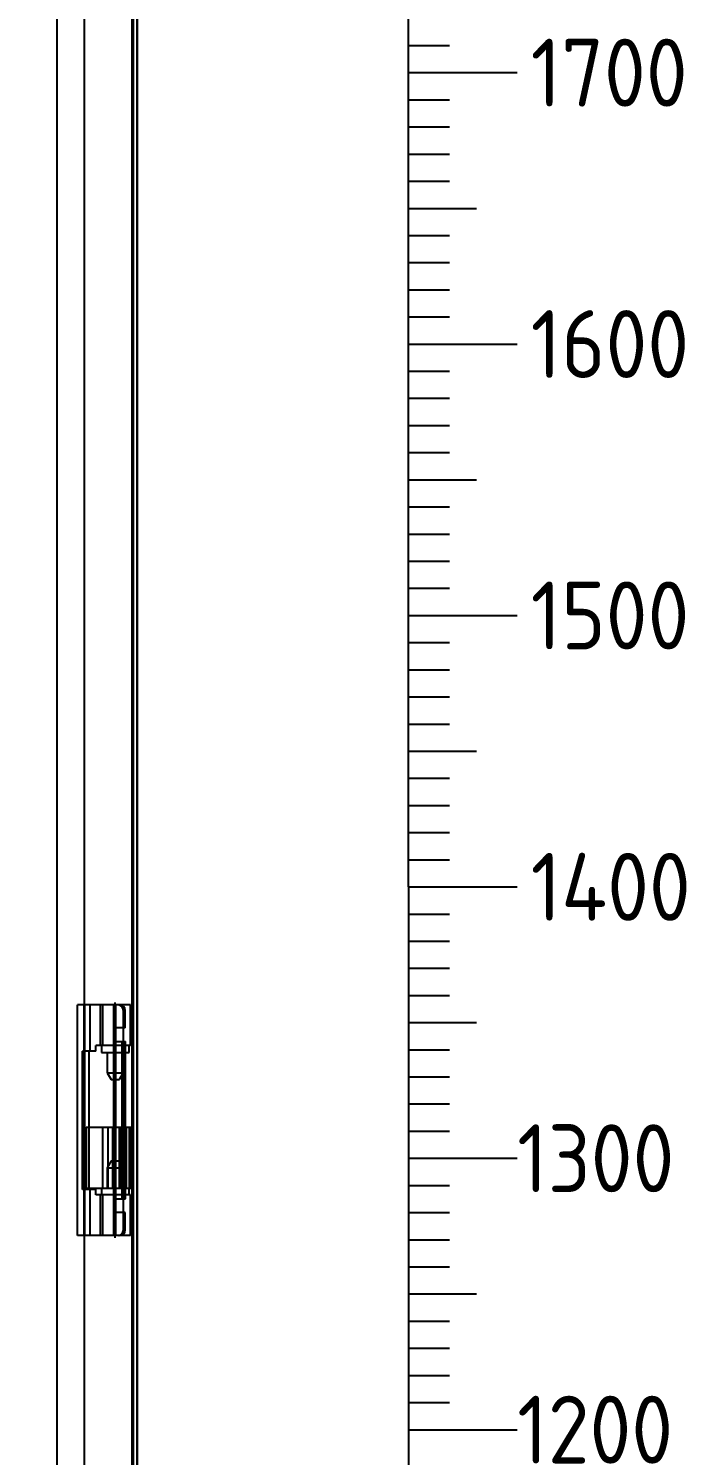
# Model space of a CAD drawing. Header units: millimetres. Extents: x 0 to 69574, y -5 to 41746.
# Drawn here: x 39962 to 40204, y 19959 to 20485 of the extents above; entities that cross this region are included whole.
import ezdxf
from ezdxf.enums import TextEntityAlignment as Align

# ---------------------------------------------------------------- set-up
doc = ezdxf.new("R2010")
doc.units = ezdxf.units.MM
doc.set_wipeout_variables(frame=1)
doc.layers.add('! NO PLOT !', color=7, linetype='Continuous', true_color=0xff75dd, plot=False)
doc.layers.add('000-PI-ORMAR', color=2, linetype='Continuous')
doc.styles.add('PI0', font='isocpeur.ttf', dxfattribs={"width": 0.9})

# ---------------------------------------------------------------- blocks, each defined once
blk = doc.blocks.new('skala_2300')
for p, q in [((0, 1400), (0, 2300)), ((0, 1710), (15, 1710)), ((0, 1700), (40, 1700)), ((0, 1690), (15, 1690)), ((0, 1680), (15, 1680)), ((0, 1670), (15, 1670)), ((0, 1660), (15, 1660)), ((0, 1650), (25, 1650)), ((0, 1640), (15, 1640)), ((0, 1630), (15, 1630)), ((0, 1620), (15, 1620)), ((0, 1610), (15, 1610)), ((0, 1600), (40, 1600)), ((0, 1590), (15, 1590)), ((0, 1580), (15, 1580)), ((0, 1570), (15, 1570)), ((0, 1560), (15, 1560)), ((0, 1550), (25, 1550)), ((0, 1540), (15, 1540)), ((0, 1530), (15, 1530)), ((0, 1520), (15, 1520)), ((0, 1510), (15, 1510)), ((0, 1500), (40, 1500)), ((0, 1490), (15, 1490)), ((0, 1480), (15, 1480)), ((0, 1470), (15, 1470)), ((0, 1460), (15, 1460)), ((0, 1450), (25, 1450)), ((0, 1440), (15, 1440)), ((0, 1430), (15, 1430)), ((0, 1420), (15, 1420)), ((0, 1410), (15, 1410)), ((0, 1400), (40, 1400)), ((0, 1400), (0, 540)), ((0, 1400), (40, 1400)), ((0, 1390), (15, 1390)), ((0, 1380), (15, 1380)), ((0, 1370), (15, 1370)), ((0, 1360), (15, 1360)), ((0, 1350), (25, 1350)), ((0, 1340), (15, 1340)), ((0, 1330), (15, 1330)), ((0, 1320), (15, 1320)), ((0, 1310), (15, 1310)), ((0, 1300), (40, 1300)), ((0, 1290), (15, 1290)), ((0, 1280), (15, 1280)), ((0, 1270), (15, 1270)), ((0, 1260), (15, 1260)), ((0, 1250), (25, 1250)), ((0, 1240), (15, 1240)), ((0, 1230), (15, 1230)), ((0, 1220), (15, 1220)), ((0, 1210), (15, 1210)), ((0, 1200), (40, 1200)), ((0, 1200), (40, 1200)), ((0, 1200), (40, 1200))]:
    blk.add_line(p, q)
at = {"style": 'PI0', "width": 0.9}
for s, p in [('1700', (44.97, 1700)), ('1600', (44.97, 1600)), ('1500', (44.97, 1500)), ('1400', (44.97, 1400)), ('1300', (40, 1300)), ('1200', (40, 1200))]:
    blk.add_text(s, height=25, dxfattribs=at).set_placement(p, align=Align.MIDDLE_LEFT)

msp = doc.modelspace()

# ---------------------------------------------------------------- block references
msp.add_blockref('skala_2300', (40101.672, 18768.904))

# ---------------------------------------------------------------- wipeouts: each hides what was drawn before it
msp.add_wipeout([(39609.684, 20761.404), (40000.172, 20761.404), (39999.684, 18778.904), (39609.672, 18776.904)]).dxf.layer = '000-PI-ORMAR'

# ---------------------------------------------------------------- next in the draw order: linework, layer by layer
at = {"layer": '! NO PLOT !'}
for p, q in [((39982.184, 18788.404), (39982.184, 20749.904)), ((39972.184, 18803.404), (39972.184, 20734.904))]:
    msp.add_line(p, q, dxfattribs=at)
at = {"layer": '000-PI-ORMAR'}
for p, q in [((39999.684, 20759.404), (39999.684, 18778.904)), ((40000.172, 20761.404), (40000.172, 18776.904)), ((40001.672, 20761.404), (40001.672, 18776.904)), ((40001.684, 18776.904), (40001.684, 20761.404)), ((40001.684, 18776.904), (40001.684, 20761.404)), ((39993.577, 20096.554), (39993.577, 20126.254)), ((39979.684, 20040.404), (39979.684, 20125.404)), ((39999.127, 20125.404), (39979.684, 20125.404)), ((39982.167, 20108.404), (39982.167, 20125.404)), ((39982.372, 20040.404), (39982.372, 20125.404)), ((39984.265, 20108.404), (39984.265, 20125.404)), ((39988.027, 20125.404), (39988.027, 20110.404)), ((39988.94, 20110.404), (39988.94, 20125.404)), ((39993.048, 20040.404), (39993.048, 20125.404)), ((39993.577, 20110.404), (39993.577, 20125.404)), ((39993.795, 20040.404), (39993.795, 20125.404)), ((39996.555, 20123.404), (39997.202, 20123.404)), ((39996.555, 20042.404), (39996.555, 20123.404)), ((39997.202, 20116.904), (39997.202, 20123.404)), ((39999.127, 20110.404), (39999.127, 20125.404)), ((39997.202, 20116.904), (39993.048, 20116.904)), ((39996.559, 20048.904), (39996.559, 20116.904)), ((39999.127, 20110.404), (39986.363, 20110.404)), ((39986.363, 20108.404), (39986.363, 20110.404)), ((39988.477, 20110.404), (39988.477, 20107.904)), ((39993.048, 20111.904), (39997.283, 20111.904)), ((39996.13, 20053.904), (39996.13, 20111.904)), ((39996.849, 20053.904), (39996.849, 20111.904)), ((39997.283, 20053.904), (39997.283, 20111.904)), ((39998.677, 20107.904), (39998.677, 20110.404)), ((39981.439, 20057.404), (39981.439, 20108.404)), ((39986.363, 20108.404), (39981.439, 20108.404)), ((39983.901, 20057.404), (39983.901, 20108.404)), ((39988.477, 20107.904), (39998.677, 20107.904)), ((39990.627, 20107.904), (39990.627, 20100.415)), ((39996.527, 20100.415), (39996.527, 20107.904)), ((39990.627, 20100.415), (39992.077, 20097.904)), ((39990.627, 20100.415), (39996.527, 20100.415)), ((39995.077, 20097.904), (39996.527, 20100.415)), ((39992.077, 20097.904), (39995.077, 20097.904)), ((39982.884, 20080.404), (39999.684, 20080.404)), ((39982.884, 20080.404), (39982.884, 20057.904)), ((39988.834, 20080.404), (39988.834, 20057.904)), ((39990.834, 20080.404), (39990.834, 20057.904)), ((39992.505, 20080.404), (39992.505, 20057.904)), ((39992.862, 20080.404), (39992.862, 20057.904)), ((39995.005, 20080.404), (39995.005, 20057.904)), ((39995.362, 20080.404), (39995.362, 20057.904)), ((39995.723, 20080.404), (39995.723, 20057.904)), ((39996.847, 20080.404), (39996.847, 20057.904)), ((39997.602, 20080.404), (39997.602, 20057.904)), ((39997.723, 20057.904), (39997.723, 20080.404)), ((39998.726, 20080.404), (39998.726, 20057.904)), ((39999.482, 20080.404), (39999.482, 20057.904)), ((39992.077, 20067.904), (39990.627, 20065.392)), ((39992.077, 20067.904), (39995.077, 20067.904)), ((39993.577, 20039.554), (39993.577, 20069.254)), ((39996.527, 20065.392), (39995.077, 20067.904)), ((39990.627, 20065.392), (39996.527, 20065.392)), ((39990.627, 20065.392), (39990.627, 20057.904)), ((39996.527, 20057.904), (39996.527, 20065.392)), ((39986.363, 20057.404), (39981.439, 20057.404)), ((39982.167, 20040.404), (39982.167, 20057.404)), ((39982.884, 20057.904), (39999.684, 20057.904)), ((39984.265, 20040.404), (39984.265, 20057.404)), ((39986.363, 20055.404), (39986.363, 20057.404)), ((39988.477, 20057.904), (39988.477, 20055.404)), ((39998.677, 20055.404), (39998.677, 20057.904)), ((39999.127, 20055.404), (39986.363, 20055.404)), ((39988.027, 20055.404), (39988.027, 20040.404)), ((39988.94, 20040.404), (39988.94, 20055.404)), ((39993.048, 20053.904), (39997.283, 20053.904)), ((39993.577, 20040.404), (39993.577, 20055.404)), ((39999.127, 20040.404), (39999.127, 20055.404)), ((39997.202, 20048.904), (39993.048, 20048.904)), ((39997.202, 20042.404), (39997.202, 20048.904)), ((39996.555, 20042.404), (39997.202, 20042.404)), ((39999.127, 20040.404), (39979.684, 20040.404))]:
    msp.add_line(p, q, dxfattribs=at)
for centre, start_param, end_param in [((39994.623, 20123.404), 4.712389, 6.2831853), ((39995.27, 20123.404), 4.712389, 6.2831853), ((39994.623, 20042.404), 3.1415927, 4.712389), ((39995.27, 20042.404), 3.1415927, 4.712389)]:
    msp.add_ellipse(centre, major_axis=(0, 2), ratio=0.9659258, start_param=start_param, end_param=end_param, dxfattribs=at)

doc.saveas('drawing.dxf')
